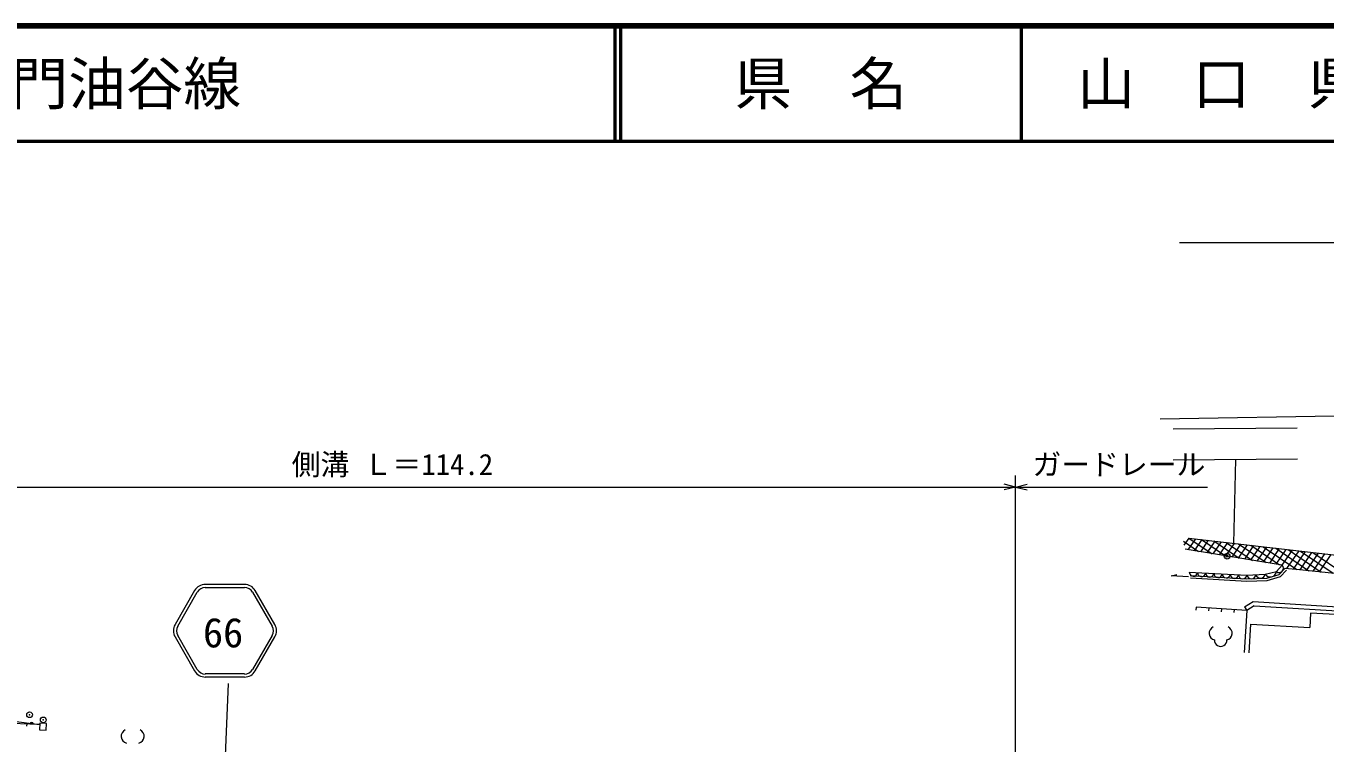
# Model space of a CAD drawing. Units: millimetres, scale not verified. Extents: x 40000 to 680000, y 20000 to 380000.
# Drawn here: x 246676 to 359365, y 317802 to 380000 of the extents above; entities that cross this region are included whole.
import ezdxf
from ezdxf.enums import TextEntityAlignment as Align

# ---------------------------------------------------------------- set-up
doc = ezdxf.new("R2010")
doc.units = ezdxf.units.MM
doc.header["$LTSCALE"] = 1000
doc.header["$PDMODE"] = 32
doc.header["$PDSIZE"] = 500
for name, color, linetype, lineweight in [('M-BGD', 7, 'Continuous', 13), ('M-STR-HTXT', 7, 'Continuous', 13), ('M-STR-STRC', 7, 'Continuous', 13), ('M-TTL', 2, 'Continuous', 140), ('M-TTL-LINE', 7, 'Continuous', 50), ('M-TTL-TXT', 7, 'Continuous', 13)]:
    doc.layers.add(name, color=color, linetype=linetype, lineweight=lineweight)
doc.styles.add('ＭＳ ゴシック', font='')
doc.styles.get('ＭＳ ゴシック').set_extended_font_data('MS Gothic')

msp = doc.modelspace()

# ---------------------------------------------------------------- linework, layer by layer
at = {"layer": 'M-BGD'}
for p, q in [((361979, 346181), (345070, 345901)), ((346184, 345058), (356955, 345135)), ((346203, 342365), (356975, 342442)), ((351589, 342404), (351413, 335117)), ((347093, 335299), (348397, 334413)), ((347159, 334951), (347587, 335580)), ((347498, 334560), (348147, 335514)), ((347565, 335582), (349569, 334221)), ((347565, 335582), (375887, 332275)), ((348042, 334471), (348707, 335449)), ((348586, 334382), (349267, 335384)), ((348640, 335457), (350740, 334029)), ((349130, 334293), (349827, 335318)), ((349674, 334204), (350387, 335253)), ((349714, 335331), (351912, 333838)), ((350218, 334115), (350947, 335187)), ((350762, 334026), (351507, 335122)), ((350788, 335206), (353084, 333646)), ((351306, 333937), (352067, 335057)), ((351851, 333848), (352628, 334991)), ((351862, 335081), (354255, 333454)), ((352395, 333759), (353188, 334926)), ((352936, 334955), (355427, 333263)), ((352939, 333670), (353748, 334860)), ((353483, 333581), (354308, 334795)), ((354011, 334830), (356925, 332849)), ((354027, 333492), (354868, 334730)), ((355085, 334704), (357969, 332744)), ((355653, 333226), (347225, 334604)), ((354571, 333403), (355428, 334664)), ((355115, 333314), (355988, 334599)), ((355657, 333221), (356548, 334533)), ((356061, 332927), (357108, 334468)), ((356159, 334579), (359017, 332636)), ((356631, 332876), (357668, 334402)), ((357200, 332823), (358228, 334337)), ((357233, 334453), (360066, 332528)), ((357765, 332765), (358788, 334272)), ((358307, 334328), (361114, 332420)), ((358330, 332707), (359348, 334206)), ((358895, 332649), (359909, 334141)), ((347588, 332636), (352579, 332371)), ((352579, 332371), (354174, 332462)), ((354174, 332462), (355144, 332667)), ((355144, 332667), (355653, 333226)), ((355885, 332943), (355361, 332385)), ((355871, 332961), (355899, 332942)), ((357144, 332829), (355885, 332943)), ((357151, 332828), (357144, 332829)), ((371865, 331314), (357151, 332828)), ((346014, 332298), (346498, 332425)), ((347511, 332203), (346014, 332298)), ((352574, 332014), (347667, 332292)), ((354289, 332071), (352574, 332014)), ((355361, 332385), (354289, 332071)), ((348184, 329578), (348169, 329328)), ((352570, 329308), (348184, 329578)), ((349281, 329511), (349265, 329261)), ((350377, 329443), (350362, 329194)), ((351473, 329376), (351458, 329126)), ((352570, 329308), (352352, 325659)), ((352383, 329604), (352570, 329308)), ((353210, 329713), (352570, 329308)), ((353210, 329713), (365003, 328976)), ((358118, 329077), (358043, 327820)), ((364916, 328670), (358118, 329077)), ((352788, 325631), (352937, 328125)), ((352936, 328125), (358043, 327820)), ((244484, 319854), (247845, 319420)), ((247845, 319420), (244526, 319526)), ((246739, 319454), (246732, 319254)), ((247866, 319525), (247838, 318936)), ((247838, 318936), (248418, 318909)), ((248445, 319498), (247866, 319525)), ((248418, 318909), (248445, 319498))]:
    msp.add_line(p, q, dxfattribs=at)
for points in [[(356031, 332806), (355470, 332209), (354321, 331872), (352572, 331814), (347705, 332090)], [(352383, 329604), (353118, 330070), (365047, 329324)]]:
    msp.add_lwpolyline(points, dxfattribs=at)
for radius in [75, 37.5]:
    msp.add_circle((350876, 334007), radius, dxfattribs=at)
for centre, radius, start, end in [((347945, 332624), 357, 178.08982, 355.83572), ((348658, 332586), 357, 178.09012, 355.83532), ((349371, 332548), 357, 178.08972, 355.83582), ((350084, 332510), 357, 178.09012, 355.83532), ((350797, 332473), 357, 178.09012, 355.83532), ((351510, 332435), 357, 178.08972, 355.83582), ((353772, 332492), 403, 190.81552, 355.71492), ((354622, 332737), 526, 211.47352, 352.36432), ((355377, 332966), 379, 232.08502, 43.26132), ((352223, 332397), 357, 178.09012, 355.83532), ((352974, 332447), 403, 190.81592, 355.71502), ((349910, 327324), 599, 113.44836, 257.2818), ((350713, 327324), 599, 282.7182, 66.55164), ((350312, 326708), 534, 176.52859, 3.47141), ((247166, 319440), 150, 358.16573, 178.16573), ((247166, 319440), 75, 358.16573, 178.16573), ((255531, 318386), 599, 113.44836, 257.2818), ((256334, 318386), 599, 282.7182, 66.55164)]:
    msp.add_arc(centre, radius, start, end, dxfattribs=at)
for p in [(350876, 334007), (246986, 320252), (248174, 319806)]:
    msp.add_point(p, dxfattribs=at)
at = {"layer": 'M-STR-HTXT'}
for p, q in [((402170, 361198), (346754, 361198)), ((332521, 313823), (332521, 341000)), ((224404, 340000), (332521, 340000)), ((332521, 340000), (331521, 340250)), ((332521, 340000), (331521, 339750)), ((332521, 340000), (333521, 340250)), ((332521, 340000), (349161, 340000)), ((332521, 340000), (333521, 339750))]:
    msp.add_line(p, q, dxfattribs=at)
at = {"layer": 'M-STR-STRC'}
for p, q in [((265635, 331556), (262233, 331556)), ((261305, 331020), (259604, 328074)), ((259836, 327940), (261537, 330886)), ((262233, 331288), (265635, 331288)), ((266331, 330886), (268032, 327940)), ((268264, 328074), (266563, 331020)), ((259604, 327003), (261305, 324057)), ((261537, 324191), (259836, 327137)), ((268032, 327137), (266331, 324191)), ((266563, 324057), (268264, 327003)), ((265635, 323789), (262233, 323789)), ((265635, 323521), (262233, 323521)), ((263127, 296191), (264246, 322964))]:
    msp.add_line(p, q, dxfattribs=at)
for centre, radius, start, end in [((262233, 330485), 1071, 90, 150), ((265635, 330485), 1071, 30, 90), ((262233, 330485), 804, 90, 149.99999), ((265635, 330485), 804, 30, 90), ((260532, 327539), 1071, 150, 210), ((260532, 327539), 804, 150, 210), ((267336, 327539), 804, 330, 30.00002), ((267336, 327539), 1071, 330, 30), ((262233, 324592), 1071, 210, 270), ((262233, 324592), 804, 210, 270), ((265635, 324592), 804, 270, 330), ((265635, 324592), 1071, 270, 330)]:
    msp.add_arc(centre, radius, start, end, dxfattribs=at)
at = {"layer": 'M-TTL'}
msp.add_line((680000, 380000), (40000, 380000), dxfattribs=at)
at = {"layer": 'M-TTL-LINE'}
for p, q in [((297750, 380000), (297750, 370000)), ((298250, 380000), (298250, 370000)), ((333000, 380000), (333000, 370000)), ((40000, 370000), (680000, 370000))]:
    msp.add_line(p, q, dxfattribs=at)

# ---------------------------------------------------------------- texts
at = {"layer": 'M-STR-HTXT', "style": 'ＭＳ ゴシック'}
for s, p in [('側溝 Ｌ＝114.2', (278463, 340500)), ('ガードレール', (341484, 340500))]:
    msp.add_text(s, height=1833, dxfattribs=at).set_placement(p, align=Align.BOTTOM_CENTER)
at = {"layer": 'M-STR-STRC', "style": 'ＭＳ ゴシック'}
msp.add_text('66', height=2566, dxfattribs=at).set_placement((263776, 327381), align=Align.MIDDLE_CENTER)
at = {"layer": 'M-TTL-TXT', "style": 'ＭＳ ゴシック'}
msp.add_text('路 線 名      主要地方道長門油谷線', height=3666, dxfattribs=at).set_placement((180380, 375000), align=Align.MIDDLE_LEFT)
for s, p in [('県\u3000名', (315625, 375000)), ('山\u3000口\u3000県', (350375, 375000))]:
    msp.add_text(s, height=3666, dxfattribs=at).set_placement(p, align=Align.MIDDLE_CENTER)

doc.saveas('drawing.dxf')
